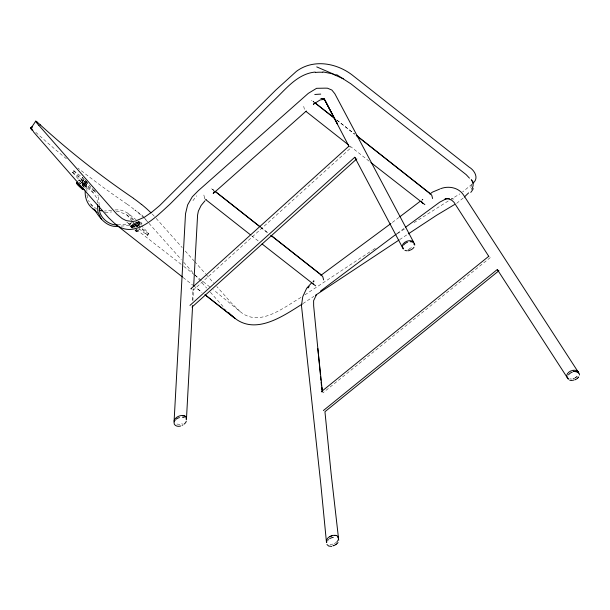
<?xml version="1.0" encoding="UTF-8"?>
<svg xmlns="http://www.w3.org/2000/svg" width="610" height="610" viewBox="0 0 610 610"><rect width="100%" height="100%" fill="white"/><g stroke="black" fill="none" stroke-linecap="round" stroke-linejoin="round"><path stroke-width="0.46" stroke-dasharray="3.05 2.29" d="M86.94 191.372L86.712 184.922L85.156 180.507M99.178 205.234L98.538 196.977M140.735 224.869L141.962 223.504L139.774 221.14M82.891 178.608L80.444 181.216L82.624 183.648L85.217 185.684L87.665 183.069M85.217 185.684L80.444 181.216M192.386 300.067L192.905 290.467A5.688 4.438 -25.6 0 0 192.081 289.491M192.867 300.844L193.53 288.606M97.318 203L96.975 198.303L93.2 192.653L83.883 185.188L72.735 172.63C71.744 172.012 73.589 170.068 74.252 171.029L83.173 178.112M73.749 170.724L85.225 183.77L96.174 192.745L93.757 190.015M84.233 179.126L81.999 181.498L83.295 182.969L84.843 184.189L87.085 181.826M84.843 184.189L81.999 181.498M138.005 221.392C145.005 226.401 131.775 227.133 136.404 221.872C139.149 225.227 140.979 225.532 136.51 221.895M137.913 225.982L135.1 223.29M138.943 228.689L147.506 235.338L141.062 227.919M147.506 235.338L148.817 233.813L141.787 225.807M131.318 227.012L132.896 225.082A4.705 1.19 -48.2 0 0 132.675 224.678L130.929 226.302L132.355 228.033M449.966 199.958L459.818 193.904M312.77 282.049L313.738 280.684L313.098 281.21M472.056 184.723L470.371 187.895L471.294 186.424M421.868 200.476L422.974 199.18L421.479 200.309M192.935 200.629L196.672 195.741M337.132 541.505L337.917 540.475L336.735 541.909M313.037 282.323L314.234 280.92L313.082 282.133M77.18 181.833L79.018 179.874M82.853 188.81L85.301 186.202M85.423 188.33L86.643 187.026A5.231 0.45 43.1 0 0 81.206 181.391A5.231 0.45 43.1 0 0 80.642 181.932A5.231 0.45 43.1 0 0 86.643 187.026M129.64 224.289L132.088 221.674M132.484 224.64L133.148 224.907A4.613 3.264 -41.9 0 1 133.788 225.41L134.177 225.967L132.622 227.637L130.929 226.302M138.058 226.318L141.124 223.046L141.962 223.565M137.143 229.307L135.168 230.748M137.273 231.442L139.72 228.826M72.735 172.63L74.252 171.029M82.327 181.978L83.661 180.56L83.372 180.072L86.185 182.771L83.661 180.56M83.135 184.411L84.47 182.992M84.523 183.709L85.857 182.291M85.148 186.317L86.49 184.899M135.389 223.771L136.731 222.353M140.452 227.225L136.777 223.069L137.669 222.124M137.585 225.502L138.927 224.083M146.995 235.025L148.52 233.432M192.905 290.467L350.979 147.757A6.161 4.72 -26.4 0 1 350.087 147.33M472.026 184.197L462.639 191.929M463.158 198.082L456.547 203.443M490.303 257.572L322.942 392.832A5.688 3.264 -32.1 0 0 322.873 392.688M392.382 222.444L399.1 217.335M397.232 233.416L404.781 227.835M577.029 376.347L572.836 379.42L574.361 378.49M408.997 249.276L412.627 246.638M300.959 297.466C284.054 307.112 259.265 328.058 239.966 311.443L213.469 289.811M304.916 294.851L372.13 250.374M372.923 249.856L375.295 248.285M397.438 233.638L404.56 228.925M414.045 222.65L449.189 200.393M302.926 303.605L313.937 296.315M399.657 239.6L408.311 233.882M334.265 543.601L335.347 543.007A6.748 4.461 -21.9 0 0 337.772 540.651M333.113 544.059L330.742 544.494A5.94 3.927 -21.9 0 1 328.607 544.196M179.919 424.377L175.649 423.935A5.955 3.942 -21.9 0 1 175.261 423.691M111.699 210.336L104.295 211.045M105.019 212.615L111.615 211.944M121.024 226.096L131.31 225.509L135.557 227.271M72.407 172.142L80.962 178.791L93.2 192.653M148.848 233.912L141.009 227.835M140.163 223.634L137.974 221.781M115.054 209.939L118.531 209.87A24.987 17.667 -41.4 0 1 122.084 210.419L126.857 212.562A37.545 26.543 -41.4 0 1 127.894 213.287L136.106 219.745M117.57 224.907L130.769 223.74A24.987 17.667 -41.4 0 1 134.322 224.289L137.898 225.715M116.281 211.754L119.08 211.639L126.712 214.819L134.764 221.163M136.259 231.472L137.174 231.449M451.24 198.814L453.909 199.028M569.87 378.795L571.692 379.077M83.57 186.462L82.685 183.61L79.414 182.832L79.879 183.008M132.675 224.678L135.755 225.41L137.136 226.722M82.35 185.76L82.891 186.08L82.685 183.61M311.443 100.269L311.985 100.551M211.548 188.764L214.506 190.899L212.577 189.375M79.803 183.541L80.352 183.869M134.177 225.967L134.726 226.295A4.705 4.522 -64.4 0 1 135.565 227.019M132.873 225.349L133.422 225.669A4.705 4.522 -64.4 0 1 134.612 226.836L134.955 227.385M96.883 209.123L91.607 205.082L88.381 200.476M86.971 181.795L86.574 181.513M126.796 222.109L135.862 229.078M136.617 229.657L183.03 265.8M312.907 101.229L314.402 102.404L312.472 100.871L313.563 102.023M336.796 120.04L354.715 134.154M350.01 146.095L369.363 161.337M260.722 227.301L268.179 233.172M251.587 235.719L259.059 241.598M183.77 266.379L194.171 274.569M194.91 275.156L209.764 286.852M183.191 277.565L192.859 285.175M193.599 285.762L201.811 292.228M336.75 120.017L354.623 134.108M260.615 227.248L268.583 233.523M197.533 288.843L201.994 292.358M141.124 223.046L139.004 221.171M86.193 181.2L85.751 180.812M140.628 214.911L134.909 209.985L142.42 215.421L143.609 216.885M239.966 311.443L231.648 303.292L216.825 286.563M135.809 222.078L136.777 223.069M137.471 226.409L133.514 223.016L135.702 225.448L136.419 227.553M213.02 189.725L213.668 190.518M225.578 309.354L225.959 309.758M147.773 221.994L145.714 219.791A19.451 2.608 40.8 0 0 140.635 214.911M137.959 221.476L141.177 225.113M149.015 223.382L181.269 259.517M156.152 218.372L182.184 247.569M183.747 262.3L193.042 272.739M185.28 251.053L193.942 260.79M194.559 261.492L205.7 274.02M206.317 274.721L213.736 283.078M194.903 274.82L206.66 288.05M210.366 292.228L224.587 308.256M90.753 204.159L94.23 208.086M128.047 213.401L134.162 220.332M136 222.406L140.277 227.263M126.712 214.819L132.827 221.758M137.113 226.607L133.438 222.444A5.231 0.45 43.1 0 1 137.929 226.6M82.304 177.373L84.142 179.454M85.362 180.834L91.477 187.766M92.087 188.459L94.535 191.235M85.636 180.812L88.465 184.029M83.181 186.355L83.593 186.652A4.705 1.19 -48.2 0 0 83.372 186.248L82.846 185.661A4.705 4.522 -64.4 0 0 81.656 184.494M80.848 183.77L80.711 183.61A4.613 3.264 -41.9 0 0 80.078 183.107M144.204 217.61L147.178 221.262M80.962 178.791L84.737 184.441L85.011 188.193M97.859 195.223L98.233 196.092M204.579 197.983L203.831 194.918M303.719 106.361L304.39 109.259A4.255 1.342 81.5 0 0 305.099 110.646M87.039 195.025L87.459 197.747A26.177 18.506 -41.4 0 0 88.008 199.569M129.633 224.388L129.671 225.296M139.72 228.735A5.231 0.45 43.1 0 1 139.431 228.75M137.341 227.156A5.231 0.45 43.1 0 1 132.622 222.543M135.572 230.359A4.575 0.396 43.1 0 1 134.741 230.405M132.202 228.125A4.575 0.396 43.1 0 1 129.701 225.204A4.575 0.396 43.1 0 1 133.293 228.071M135.961 229.718A5.231 0.45 43.1 0 1 135.435 230.222M133.125 228.178A5.231 0.45 43.1 0 1 129.678 224.282A5.231 0.45 43.1 0 1 134.375 228.117M79.605 182.878A4.705 1.19 -48.2 0 1 79.727 182.962M409.546 248.979A6.207 4.11 -21.9 0 1 407.991 249.414M577.274 376.385A6.207 4.11 -21.9 0 1 575.123 378.025M574.018 378.528A6.207 4.11 -21.9 0 1 572.859 378.886M182.268 423.622A6.771 4.483 -21.9 0 1 181.696 423.866M205.082 199.005A4.27 1.357 81.5 0 1 204.571 198.014M126.918 204.03A1570.117 1080.783 -30.7 0 1 77.95 168.078M66.406 158.768A1570.117 1080.783 -30.7 0 1 35.746 132.271M127.154 204.175A20.252 2.341 40.6 0 1 134.947 210.084M152.271 214.118A19.329 2.615 40.8 0 1 154.315 216.298M139.072 224.785L136.16 222.208L139.072 224.785M85.957 183.015L83.128 180.354L85.957 183.015"/><path stroke-width="0.91" d="M326.625 542.511L326.663 539.964A6.771 4.483 -21.9 0 1 329.545 536.708L332.969 535.359L336.285 535.527A5.97 3.95 -21.9 0 1 337.81 536.51L338.466 538.866A6.748 4.461 -21.9 0 1 338.23 539.758M186.256 419.794L186.164 417.286A5.97 3.95 -21.9 0 0 184.929 416.089L181.841 415.501A6.748 4.461 -21.9 0 0 176.252 417.69L174.765 419.337L174.102 421.113A5.955 3.942 -21.9 0 0 174.132 421.96M186.469 418.91L192.607 305.549M174.102 421.113L185.509 213.782L187.644 204.876L192.302 196.771L198.227 190.77L308.302 93.353L316.598 88.313L325.107 88.153L327.456 88.198L331.863 90.044L334.86 93.772L413.611 242.185M193.69 285.785L197.594 214.987L198.38 211.068L201.102 205.501L205.036 200.736M174.041 422.41C173.606 425.879 178.044 426.977 180.659 426.009M213.988 191.86L213.477 193.134M326.685 542.229L326.823 541.802M38.926 125.416L116.731 214.079L122.267 218.624L126.217 220.614L132.53 221.483L135.481 221.033L144.478 217.175L152.225 211.822L159.675 205.578L275.598 90.242L296.407 71.355C313.837 58.354 337.94 63.211 353.769 76.242L469.075 167.071C474.58 170.251 479.3 178.295 472.933 183.244M313.792 103.807L313.372 104.638M316.399 294.897L313.616 300.684L313.662 305.892L320.395 374.67M36.905 121.863A19.962 0.945 45.7 0 0 35.715 121.161L31.27 127.871L33.741 132.179L108.679 217.793L115.397 224.167L182.451 276.978M471.629 189.123C473.825 186.302 473.68 182.192 471.263 179.546M308.042 287.943L309.125 286.555M311.344 283.139L306.677 288.271L302.758 296.704L301.47 305.64L320.799 484.104L326.411 541.711M468.602 192.897L464.355 197.022M31.27 127.871L32.643 126.537L30.53 127.925M323.468 98.744L320.913 98.439L323.392 99.11L325.176 100.81L337.376 123.883L324.055 98.53L348.889 146.186L190.854 288.789A5.688 4.438 -25.6 0 1 191.288 288.972M189.969 305.404L354.745 157.266A6.169 4.72 -26.4 0 0 355.287 157.906M192.005 307.097L356.827 158.844M213.164 193.515L306.357 110.974M323.361 410.56L497.31 269.498A6.169 3.668 -31.7 0 0 498.065 270.382M498.858 270.779L324.947 411.719L331.146 473.81L338.481 538.005L337.81 536.51M399.847 216.771L419.985 201.445M320.486 291.107L396.477 233.973M429.89 194.041L432.399 192.15L439.772 189.054M390.888 223.565L320.883 275.362M405.536 227.278L439.673 202.2L446.795 198.456L445.025 198.913L448.518 198.944L451.598 200.103L453.977 202.261L488.869 256.497A6.161 3.66 -31.7 0 1 488.762 256.284L321.371 391.658A5.688 3.264 -32.1 0 1 322.156 391.971M302.141 304.123C283.414 315.873 256.147 335.164 234.72 318.145L205.547 295.171M315.507 295.278L398.871 240.126M408.311 233.882L436.569 215.292L454.519 204.548M313.7 104.028L320.09 99.956L324.329 99.308M329.545 536.708L332.366 535.488M440.588 188.711C448.655 185.554 458.88 187.552 463.661 195.231L578.463 372.451M409.623 250.489L408.098 250.802M77.089 183.625A4.575 0.396 43.1 0 0 77.744 184.922A4.575 0.396 43.1 0 0 82.098 188.947L82.853 188.81M315.248 72.041C296.338 73.901 284.824 90.631 271.778 102.411L169.74 204.396C156.328 216.39 134.589 239.974 115.397 224.167M573.354 380.503L572.63 380.587M118.195 226.386C106.834 227.683 99.354 217.755 94.268 209.108M331.649 546.446L328.66 546.026L326.96 544.516M314.775 94.466L320.707 94.108M117.57 224.907L115.496 224.861A22.692 16.043 -41.4 0 1 112.37 224.32C107.375 222.726 102.93 219.074 100.612 214.339A26.177 18.506 -41.4 0 1 99.697 211.609L99.171 206.149M205.738 199.592L206.165 199.623M447.687 198.524L449.463 198.669M575.962 371.559L573.392 371.299L578.128 372.1L577.708 371.459M322.858 71.888L332.061 73.749L343.361 78.797M334.722 535.237L336.285 535.527M430.363 193.942L356.591 135.649M321.356 275.262L322.804 276.757L323.613 279.883M182.977 415.524L184.929 416.089M99.064 210.114L100.131 210.458A22.692 16.043 -41.4 0 0 102.228 210.892M316.742 66.909L335.515 74.984M424.85 204.617L370.849 162.504M315.652 285.861L262.048 243.954M336.545 74.595L350.918 83.844L466.215 174.673L469.448 178.158M85.217 191.006C84.653 198.753 88.419 206.828 95.48 210.435M315.149 102.991L334.562 118.279M356.209 135.328L430.858 194.117L431.811 195.429L432.62 198.563M306.113 111.516L348.523 144.921M215.254 191.487L259.982 226.714M271.16 235.521L321.851 275.438M206.035 199.836L250.1 234.537M78.987 185.387L77.859 184.502L82.014 188.581L81.626 187.872M314.714 102.64L334.158 117.966M214.819 191.136L259.875 226.661M270.825 235.285L321.607 275.316M204.907 294.66L235.163 318.489M234.72 318.145L231.373 315.248M141.474 204.312L144.356 206.737A19.672 2.631 40.8 0 1 147.208 209.245A19.329 2.615 40.8 0 1 151.112 212.951M92.506 208.521L97.051 212.615M422.936 203.534L422.448 203.077A4.255 2.745 13 0 1 421.701 201.658M230.572 314.486L230.976 314.867M230.176 314.104L229.398 313.327M228.62 312.549L229.009 312.938M471.385 180.255L473.329 182.344M497.501 269.833L567.231 377.567M568.04 378.52L568.489 379.214M354.745 157.266L402.379 247.302M413.168 241.85L413.45 242.391M101.557 219.364L97.897 212.013L97.455 204.876M186.164 417.286L186.492 418.475M321.851 387.632L322.583 391.094M35.715 121.161L35.776 121.481A19.451 0.915 46 0 0 37.423 123.662M321.775 387.701L322.332 391.3L317.825 348.462M320.57 376.484L320.944 380.282M321.127 382.135L321.493 385.894M82.807 188.909A4.575 0.396 43.1 0 1 82.098 188.947M77.401 183.846A4.575 0.396 43.1 0 1 77.775 184.136M84.111 189.367A5.231 0.45 43.1 0 1 79.757 186.096A5.231 0.45 43.1 0 1 77.134 182.733M338.375 539.011A6.245 4.026 -20 0 1 338.71 540.338M338.016 542.435A6.634 4.27 -20.1 0 1 337.01 543.64M336.804 543.823A6.634 4.27 -20.1 0 1 336.362 544.181M336.133 544.356A6.634 4.27 -20.1 0 1 335.645 544.684M335.386 544.837A6.42 4.133 -20.1 0 1 334.028 545.492M333.739 545.599A6.42 4.133 -20.1 0 1 332.862 545.866M329.636 538.714A6.405 4.125 -20.1 0 1 333.296 537.341M327.715 540.346A6.641 4.27 -20.1 0 1 328.477 539.568M403.271 249.032A6.176 4.163 -22.5 0 1 402.829 247.302M403.599 245.159A6.176 4.163 -22.5 0 1 407.594 242.216M410.095 241.72A6.176 4.163 -22.5 0 1 412.795 242.208M403.34 248.621A6.207 4.11 -21.9 0 1 406.824 241.225A6.207 4.11 -21.9 0 1 414.068 244.549M407.144 250.748A6.214 4.186 -22.4 0 1 404.918 250.344M414.289 243.421A6.176 4.163 -22.5 0 1 414.731 245.151M413.961 247.286A6.176 4.163 -22.5 0 1 410.24 250.138M568.535 374.837A6.199 4.064 -23.1 0 1 572.378 372.069M575.184 371.52A6.199 4.064 -23.1 0 1 577.411 371.887M578.898 372.992A6.214 4.079 -23.1 0 1 579.416 375.043M578.661 376.934A6.214 4.079 -23.1 0 1 578.516 377.14M578.364 377.346A6.214 4.079 -23.1 0 1 578.021 377.742M577.83 377.941A6.214 4.079 -23.1 0 1 577.418 378.314M577.205 378.49A6.214 4.079 -23.1 0 1 576.747 378.833M576.259 379.145A6.214 4.079 -23.1 0 1 575.482 379.572M575.215 379.694A6.214 4.079 -23.1 0 1 574.666 379.916M571.845 380.465A6.214 4.079 -23.1 0 1 569.618 380.099M567.994 378.833A6.214 4.079 -23.1 0 1 567.567 377.14M567.818 378.169A6.207 4.11 -21.9 0 1 570.739 371.01A6.207 4.11 -21.9 0 1 578.615 373.251M186.271 421.266A6.39 4.224 -19.3 0 1 184.136 424.103M174.391 421.335A6.359 4.209 -19.4 0 1 175.245 420.084M176.267 419.146A6.634 4.392 -19.3 0 1 179.47 417.553M182.382 417.202A6.245 4.133 -19.3 0 1 184.182 417.56M182.893 424.903A6.641 4.4 -19.3 0 1 182.077 425.292M349.202 146.591A6.161 4.72 -26.4 0 1 348.889 146.186M313.609 284.534A4.278 2.73 13.7 0 1 312.823 283.398M498.683 270.718A6.169 3.668 -31.7 0 1 498.355 270.565M315.324 72.476A32.78 28.403 0.7 0 1 322.812 72.323M473.268 188.559A32.833 10.69 -26.3 0 1 470.76 192.402M30.668 128.321A19.726 0.938 45.8 0 1 30.904 128.047M32.216 130.395A19.367 0.915 45.9 0 1 30.591 128.237M133.514 198.296A1549.225 1051.823 -27.2 0 1 40.26 124.844M37.103 122.076A20.26 0.892 45 0 1 40.291 124.875M133.826 198.646A20.206 2.356 40.6 0 1 141.535 204.502M38.857 125.347A19.238 0.93 45.8 0 1 37.34 123.578"/></g></svg>
